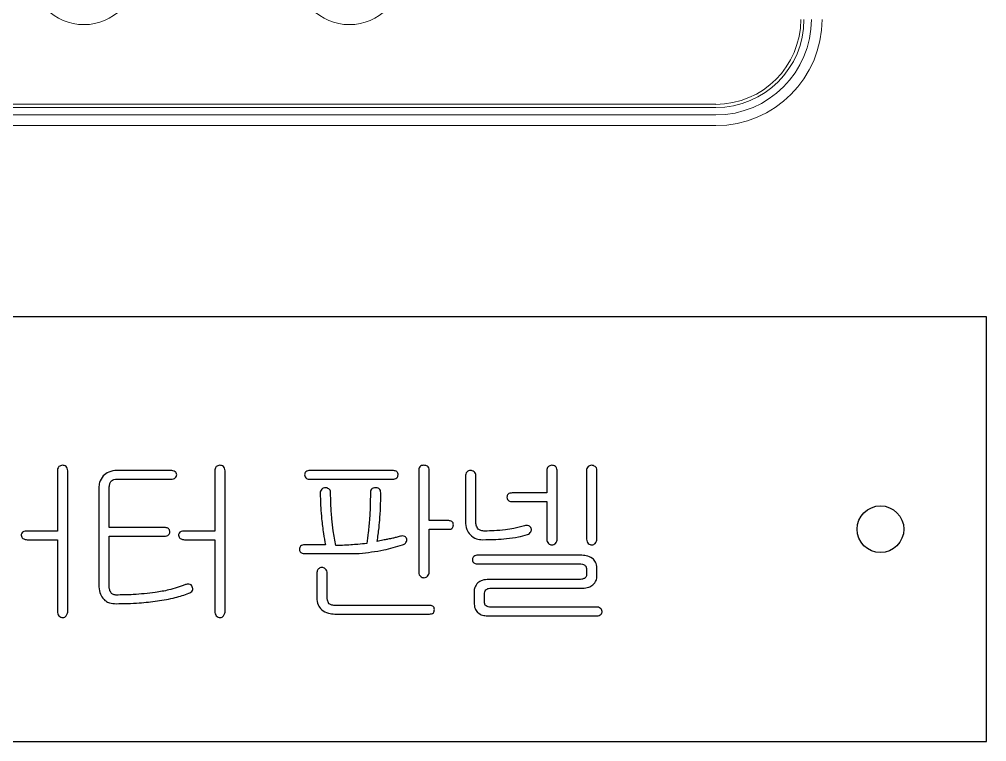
# Model space of a CAD drawing. Header units: millimetres. Extents: x 8533 to 164433, y 5768 to 115327.
# Drawn here: x 32978 to 33585, y 105592 to 106045 of the extents above; entities that cross this region are included whole.
import ezdxf

# ---------------------------------------------------------------- set-up
doc = ezdxf.new("R2010")
doc.units = ezdxf.units.MM
doc.header["$LTSCALE"] = 250

msp = doc.modelspace()

# ---------------------------------------------------------------- linework, layer by layer
at = {"color": 7, "linetype": 'Continuous', "lineweight": 20}
for p, q in [((33415.46, 105992.16, -0.34), (32422.04, 105992.16, -0.34)), ((33415.46, 105990.16, -0.34), (32422.04, 105990.16, -0.34)), ((32422.04, 105985.49, -0.34), (33415.46, 105985.49, -0.34)), ((32422.04, 105978.82, -0.34), (33415.46, 105978.82, -0.34))]:
    msp.add_line(p, q, dxfattribs=at)
at = {"color": 7, "linetype": 'Continuous', "lineweight": 25}
for p, q in [((33585.47, 105858.81, -0.34), (32252.03, 105858.81, -0.34)), ((33585.47, 105592.12, -0.34), (33585.47, 105858.81, -0.34)), ((33002.11, 105762.1, -0.34), (33002.11, 105724.31, -0.34)), ((33008.62, 105674.14, -0.34), (33008.62, 105762.14, -0.34)), ((33073.3, 105762.31, -0.34), (33039.66, 105762.31, -0.34)), ((33100.89, 105762.1, -0.34), (33100.89, 105724.31, -0.34)), ((33107.41, 105674.14, -0.34), (33107.41, 105762.14, -0.34)), ((33212.62, 105762.31, -0.34), (33160.56, 105762.31, -0.34)), ((33228.99, 105762.44, -0.34), (33228.99, 105698.46, -0.34)), ((33235.5, 105730.83, -0.34), (33235.5, 105762.46, -0.34)), ((33258.3, 105758.8, -0.34), (33258.3, 105730.3, -0.34)), ((33264.81, 105730.13, -0.34), (33264.81, 105758.88, -0.34)), ((33309.32, 105762.41, -0.34), (33309.32, 105748.2, -0.34)), ((33315.83, 105719.17, -0.34), (33315.83, 105762.48, -0.34)), ((33334.29, 105762.36, -0.34), (33334.29, 105719.17, -0.34)), ((33340.8, 105719.17, -0.34), (33340.8, 105762.48, -0.34)), ((33039.42, 105756.88, -0.34), (33073.4, 105756.88, -0.34)), ((33160.56, 105756.88, -0.34), (33212.62, 105756.88, -0.34)), ((33028.16, 105751.25, -0.34), (33028.16, 105690.59, -0.34)), ((33034.67, 105726.49, -0.34), (33034.67, 105751.45, -0.34)), ((33309.32, 105748.2, -0.34), (33287.58, 105748.2, -0.34)), ((33287.58, 105742.77, -0.34), (33309.32, 105742.77, -0.34)), ((33309.32, 105742.77, -0.34), (33309.32, 105719.29, -0.34)), ((33247.77, 105730.83, -0.34), (33235.5, 105730.83, -0.34)), ((33002.11, 105724.31, -0.34), (32982.52, 105724.31, -0.34)), ((33069.39, 105726.49, -0.34), (33034.67, 105726.49, -0.34)), ((33100.89, 105724.31, -0.34), (33081.3, 105724.31, -0.34)), ((33235.5, 105698.53, -0.34), (33235.5, 105725.4, -0.34)), ((33235.5, 105725.4, -0.34), (33247.77, 105725.4, -0.34)), ((32983.09, 105718.89, -0.34), (33002.11, 105718.89, -0.34)), ((33002.11, 105718.89, -0.34), (33002.11, 105674.14, -0.34)), ((33034.67, 105689.69, -0.34), (33034.67, 105721.06, -0.34)), ((33034.67, 105721.06, -0.34), (33069.39, 105721.06, -0.34)), ((33081.88, 105718.89, -0.34), (33100.89, 105718.89, -0.34)), ((33100.89, 105718.89, -0.34), (33100.89, 105674.14, -0.34)), ((33170.37, 105715.63, -0.34), (33157.27, 105715.63, -0.34)), ((33207.26, 105718.77, -0.34), (33202.94, 105717.85, -0.34)), ((33157.41, 105710.2, -0.34), (33191.64, 105710.2, -0.34)), ((33266.1, 105703.69, -0.34), (33329.66, 105703.69, -0.34)), ((33330.54, 105709.12, -0.34), (33266.22, 105709.12, -0.34)), ((33164.94, 105697.55, -0.34), (33164.94, 105682.54, -0.34)), ((33171.45, 105682.94, -0.34), (33171.45, 105697.48, -0.34)), ((33334.29, 105700.01, -0.34), (33334.29, 105696.9, -0.34)), ((33340.8, 105696.11, -0.34), (33340.8, 105701.06, -0.34)), ((33329.83, 105693.92, -0.34), (33272.89, 105693.92, -0.34)), ((33263.73, 105686.29, -0.34), (33263.73, 105679.45, -0.34)), ((33274.26, 105688.49, -0.34), (33331.85, 105688.49, -0.34)), ((33270.24, 105679.84, -0.34), (33270.24, 105684.47, -0.34)), ((33235.76, 105677.63, -0.34), (33176.98, 105677.63, -0.34)), ((33340.5, 105676.55, -0.34), (33274.14, 105676.55, -0.34)), ((33176.31, 105672.21, -0.34), (33235.77, 105672.21, -0.34)), ((33271.95, 105671.12, -0.34), (33340.8, 105671.12, -0.34)), ((32252.03, 105592.12, -0.34), (33585.47, 105592.12, -0.34))]:
    msp.add_line(p, q, dxfattribs=at)
at = {"color": 7, "linetype": 'Continuous', "lineweight": 20}
for centre in [(33018.76, 106075.5, -0.34), (33185.44, 106075.5, -0.34)]:
    msp.add_circle(centre, 33.34, dxfattribs=at)
at = {"color": 7, "linetype": 'Continuous', "lineweight": 25}
msp.add_circle((33518.8, 105725.47, -0.34), 14.67, dxfattribs=at)
at = {"color": 7, "linetype": 'Continuous', "lineweight": 20}
for radius in [66.67, 60, 53.34, 55.34]:
    msp.add_arc((33415.46, 106045.49, -0.34), radius, 270, 0, dxfattribs=at)
at = {"color": 7, "linetype": 'Continuous', "lineweight": 25}
for points, knots in [([(33003.09, 105764.75, -0.34), (33002.76, 105764.31, -0.34), (33002.17, 105763.52, -0.34), (33002.13, 105762.54, -0.34), (33002.11, 105762.1, -0.34)], [0, 0, 0, 0, 0.558054, 1, 1, 1, 1]), ([(33005.36, 105765.57, -0.34), (33004.89, 105765.53, -0.34), (33004.06, 105765.47, -0.34), (33003.39, 105764.97, -0.34), (33003.09, 105764.75, -0.34)], [0, 0, 0, 0, 0.5586087, 1, 1, 1, 1]), ([(33007.53, 105764.77, -0.34), (33007.17, 105765.03, -0.34), (33006.52, 105765.5, -0.34), (33005.72, 105765.54, -0.34), (33005.36, 105765.57, -0.34)], [0, 0, 0, 0, 0.557179, 1, 1, 1, 1]), ([(33008.62, 105762.14, -0.34), (33008.58, 105762.7, -0.34), (33008.51, 105763.71, -0.34), (33007.83, 105764.44, -0.34), (33007.53, 105764.77, -0.34)], [0, 0, 0, 0, 0.560101, 1, 1, 1, 1]), ([(33101.88, 105764.75, -0.34), (33101.55, 105764.31, -0.34), (33100.96, 105763.52, -0.34), (33100.91, 105762.54, -0.34), (33100.89, 105762.1, -0.34)], [0, 0, 0, 0, 0.558065, 1, 1, 1, 1]), ([(33104.15, 105765.57, -0.34), (33103.68, 105765.53, -0.34), (33102.84, 105765.47, -0.34), (33102.17, 105764.97, -0.34), (33101.88, 105764.75, -0.34)], [0, 0, 0, 0, 0.558679, 1, 1, 1, 1]), ([(33106.32, 105764.77, -0.34), (33105.96, 105765.03, -0.34), (33105.3, 105765.5, -0.34), (33104.5, 105765.54, -0.34), (33104.15, 105765.57, -0.34)], [0, 0, 0, 0, 0.5572718, 1, 1, 1, 1]), ([(33107.41, 105762.14, -0.34), (33107.36, 105762.7, -0.34), (33107.29, 105763.71, -0.34), (33106.62, 105764.44, -0.34), (33106.32, 105764.77, -0.34)], [0, 0, 0, 0, 0.560112, 1, 1, 1, 1]), ([(33232.19, 105765.57, -0.34), (33231.71, 105765.55, -0.34), (33230.75, 105765.51, -0.34), (33229.57, 105764.73, -0.34), (33229.04, 105763.57, -0.34), (33229.01, 105762.82, -0.34), (33228.99, 105762.44, -0.34)], [0, 0, 0, 0, 0.280718, 0.558875, 0.779065, 1, 1, 1, 1]), ([(33235.5, 105762.46, -0.34), (33235.48, 105762.95, -0.34), (33235.42, 105763.93, -0.34), (33234.52, 105765.06, -0.34), (33233.34, 105765.52, -0.34), (33232.58, 105765.55, -0.34), (33232.19, 105765.57, -0.34)], [0, 0, 0, 0, 0.280714, 0.558352, 0.778621, 1, 1, 1, 1]), ([(33310.32, 105764.77, -0.34), (33310, 105764.38, -0.34), (33309.41, 105763.7, -0.34), (33309.35, 105762.8, -0.34), (33309.32, 105762.41, -0.34)], [0, 0, 0, 0, 0.558647, 1, 1, 1, 1]), ([(33312.53, 105765.57, -0.34), (33312.07, 105765.53, -0.34), (33311.26, 105765.45, -0.34), (33310.61, 105764.98, -0.34), (33310.32, 105764.77, -0.34)], [0, 0, 0, 0, 0.558361, 1, 1, 1, 1]), ([(33314.73, 105764.77, -0.34), (33314.36, 105765.03, -0.34), (33313.69, 105765.5, -0.34), (33312.88, 105765.54, -0.34), (33312.53, 105765.57, -0.34)], [0, 0, 0, 0, 0.557375, 1, 1, 1, 1]), ([(33315.83, 105762.48, -0.34), (33315.78, 105762.99, -0.34), (33315.69, 105763.89, -0.34), (33315.02, 105764.5, -0.34), (33314.73, 105764.77, -0.34)], [0, 0, 0, 0, 0.559421, 1, 1, 1, 1]), ([(33335.31, 105764.77, -0.34), (33334.97, 105764.38, -0.34), (33334.37, 105763.68, -0.34), (33334.31, 105762.76, -0.34), (33334.29, 105762.36, -0.34)], [0, 0, 0, 0, 0.5584955, 1, 1, 1, 1]), ([(33337.54, 105765.57, -0.34), (33337.09, 105765.53, -0.34), (33336.27, 105765.46, -0.34), (33335.6, 105764.98, -0.34), (33335.31, 105764.77, -0.34)], [0, 0, 0, 0, 0.558449, 1, 1, 1, 1]), ([(33339.68, 105764.77, -0.34), (33339.32, 105765.02, -0.34), (33338.68, 105765.48, -0.34), (33337.89, 105765.54, -0.34), (33337.54, 105765.57, -0.34)], [0, 0, 0, 0, 0.557918, 1, 1, 1, 1]), ([(33340.8, 105762.48, -0.34), (33340.75, 105762.99, -0.34), (33340.66, 105763.9, -0.34), (33339.98, 105764.5, -0.34), (33339.68, 105764.77, -0.34)], [0, 0, 0, 0, 0.5596004, 1, 1, 1, 1]), ([(33030.87, 105758.88, -0.34), (33029.97, 105757.59, -0.34), (33028.36, 105755.28, -0.34), (33028.22, 105752.48, -0.34), (33028.16, 105751.25, -0.34)], [0, 0, 0, 0, 0.5587977, 1, 1, 1, 1]), ([(33039.66, 105762.31, -0.34), (33037.8, 105762.2, -0.34), (33034.47, 105761.99, -0.34), (33031.97, 105759.83, -0.34), (33030.87, 105758.88, -0.34)], [0, 0, 0, 0, 0.560287, 1, 1, 1, 1]), ([(33076.11, 105761.56, -0.34), (33075.62, 105761.81, -0.34), (33074.73, 105762.26, -0.34), (33073.73, 105762.29, -0.34), (33073.3, 105762.31, -0.34)], [0, 0, 0, 0, 0.5580942, 1, 1, 1, 1]), ([(33077.01, 105759.65, -0.34), (33076.95, 105760.06, -0.34), (33076.85, 105760.79, -0.34), (33076.34, 105761.33, -0.34), (33076.11, 105761.56, -0.34)], [0, 0, 0, 0, 0.556414, 1, 1, 1, 1]), ([(33076.11, 105757.73, -0.34), (33076.39, 105758.04, -0.34), (33076.9, 105758.58, -0.34), (33076.98, 105759.32, -0.34), (33077.01, 105759.65, -0.34)], [0, 0, 0, 0, 0.558185, 1, 1, 1, 1]), ([(33160.56, 105762.31, -0.34), (33160.12, 105762.29, -0.34), (33159.23, 105762.25, -0.34), (33158.05, 105761.71, -0.34), (33157.41, 105760.7, -0.34), (33157.36, 105760, -0.34), (33157.34, 105759.65, -0.34)], [0, 0, 0, 0, 0.280814, 0.559856, 0.779353, 1, 1, 1, 1]), ([(33157.34, 105759.65, -0.34), (33157.38, 105759.19, -0.34), (33157.45, 105758.27, -0.34), (33158.64, 105756.99, -0.34), (33159.83, 105756.92, -0.34), (33160.56, 105756.88, -0.34)], [0, 0, 0, 0, 0.2810251, 0.5601138, 1, 1, 1, 1]), ([(33215.96, 105759.65, -0.34), (33215.95, 105759.95, -0.34), (33215.92, 105760.56, -0.34), (33215.48, 105761.39, -0.34), (33214.4, 105762.21, -0.34), (33213.35, 105762.27, -0.34), (33212.62, 105762.31, -0.34)], [0, 0, 0, 0, 0.187554, 0.374377, 0.560953, 1, 1, 1, 1]), ([(33212.62, 105756.88, -0.34), (33213.08, 105756.9, -0.34), (33214.01, 105756.94, -0.34), (33215.23, 105757.5, -0.34), (33215.9, 105758.55, -0.34), (33215.94, 105759.28, -0.34), (33215.96, 105759.65, -0.34)], [0, 0, 0, 0, 0.281036, 0.55983, 0.77951, 1, 1, 1, 1]), ([(33259.3, 105761.51, -0.34), (33258.97, 105761.06, -0.34), (33258.38, 105760.24, -0.34), (33258.32, 105759.24, -0.34), (33258.3, 105758.8, -0.34)], [0, 0, 0, 0, 0.55828, 1, 1, 1, 1]), ([(33261.51, 105762.31, -0.34), (33261.05, 105762.27, -0.34), (33260.24, 105762.2, -0.34), (33259.59, 105761.72, -0.34), (33259.3, 105761.51, -0.34)], [0, 0, 0, 0, 0.558433, 1, 1, 1, 1]), ([(33263.71, 105761.51, -0.34), (33263.34, 105761.77, -0.34), (33262.67, 105762.24, -0.34), (33261.86, 105762.29, -0.34), (33261.51, 105762.31, -0.34)], [0, 0, 0, 0, 0.557311, 1, 1, 1, 1]), ([(33264.81, 105758.88, -0.34), (33264.77, 105759.45, -0.34), (33264.7, 105760.46, -0.34), (33264.01, 105761.19, -0.34), (33263.71, 105761.51, -0.34)], [0, 0, 0, 0, 0.559661, 1, 1, 1, 1]), ([(33034.67, 105751.45, -0.34), (33034.7, 105752.25, -0.34), (33034.73, 105753.67, -0.34), (33035.4, 105754.92, -0.34), (33035.69, 105755.47, -0.34)], [0, 0, 0, 0, 0.560472, 1, 1, 1, 1]), ([(33035.69, 105755.47, -0.34), (33036.31, 105755.95, -0.34), (33037.42, 105756.8, -0.34), (33038.81, 105756.86, -0.34), (33039.42, 105756.88, -0.34)], [0, 0, 0, 0, 0.558006, 1, 1, 1, 1]), ([(33073.4, 105756.88, -0.34), (33073.95, 105756.91, -0.34), (33074.93, 105756.97, -0.34), (33075.75, 105757.5, -0.34), (33076.11, 105757.73, -0.34)], [0, 0, 0, 0, 0.5605208, 1, 1, 1, 1]), ([(33168.13, 105750.66, -0.34), (33167.8, 105750.26, -0.34), (33167.2, 105749.55, -0.34), (33167.14, 105748.63, -0.34), (33167.11, 105748.23, -0.34)], [0, 0, 0, 0, 0.558784, 1, 1, 1, 1]), ([(33167.11, 105748.23, -0.34), (33167.17, 105745.18, -0.34), (33167.27, 105739.74, -0.34), (33167.78, 105734.32, -0.34), (33168.01, 105731.93, -0.34)], [0, 0, 0, 0, 0.559973, 1, 1, 1, 1]), ([(33170.37, 105751.45, -0.34), (33169.91, 105751.41, -0.34), (33169.09, 105751.34, -0.34), (33168.42, 105750.87, -0.34), (33168.13, 105750.66, -0.34)], [0, 0, 0, 0, 0.558497, 1, 1, 1, 1]), ([(33172.54, 105750.76, -0.34), (33172.17, 105750.99, -0.34), (33171.5, 105751.41, -0.34), (33170.72, 105751.44, -0.34), (33170.37, 105751.45, -0.34)], [0, 0, 0, 0, 0.557442, 1, 1, 1, 1]), ([(33173.63, 105748.52, -0.34), (33173.57, 105749.01, -0.34), (33173.47, 105749.9, -0.34), (33172.83, 105750.49, -0.34), (33172.54, 105750.76, -0.34)], [0, 0, 0, 0, 0.558879, 1, 1, 1, 1]), ([(33174.41, 105731.9, -0.34), (33174.16, 105734.99, -0.34), (33173.73, 105740.53, -0.34), (33173.66, 105746.08, -0.34), (33173.63, 105748.52, -0.34)], [0, 0, 0, 0, 0.559965, 1, 1, 1, 1]), ([(33198.59, 105748.43, -0.34), (33198.57, 105745.4, -0.34), (33198.54, 105739.99, -0.34), (33198.21, 105734.58, -0.34), (33198.07, 105732.2, -0.34)], [0, 0, 0, 0, 0.560006, 1, 1, 1, 1]), ([(33201.8, 105751.45, -0.34), (33201.33, 105751.43, -0.34), (33200.38, 105751.39, -0.34), (33199.19, 105750.67, -0.34), (33198.65, 105749.55, -0.34), (33198.61, 105748.8, -0.34), (33198.59, 105748.43, -0.34)], [0, 0, 0, 0, 0.280783, 0.558716, 0.779117, 1, 1, 1, 1]), ([(33205.11, 105748.38, -0.34), (33205.08, 105748.87, -0.34), (33205.02, 105749.84, -0.34), (33204.13, 105750.98, -0.34), (33202.94, 105751.4, -0.34), (33202.18, 105751.44, -0.34), (33201.8, 105751.45, -0.34)], [0, 0, 0, 0, 0.280507, 0.558581, 0.778862, 1, 1, 1, 1]), ([(33204.63, 105732.9, -0.34), (33204.79, 105735.79, -0.34), (33205.07, 105740.94, -0.34), (33205.1, 105746.11, -0.34), (33205.11, 105748.38, -0.34)], [0, 0, 0, 0, 0.559986, 1, 1, 1, 1]), ([(33287.58, 105748.2, -0.34), (33287.13, 105748.18, -0.34), (33286.23, 105748.14, -0.34), (33285.05, 105747.57, -0.34), (33284.42, 105746.55, -0.34), (33284.37, 105745.84, -0.34), (33284.35, 105745.48, -0.34)], [0, 0, 0, 0, 0.280911, 0.559837, 0.779325, 1, 1, 1, 1]), ([(33284.35, 105745.48, -0.34), (33284.39, 105745.03, -0.34), (33284.46, 105744.12, -0.34), (33285.67, 105742.88, -0.34), (33286.85, 105742.81, -0.34), (33287.58, 105742.77, -0.34)], [0, 0, 0, 0, 0.280958, 0.559794, 1, 1, 1, 1]), ([(33168.01, 105731.93, -0.34), (33168.35, 105728.87, -0.34), (33168.97, 105723.41, -0.34), (33169.94, 105718.01, -0.34), (33170.37, 105715.63, -0.34)], [0, 0, 0, 0, 0.559982, 1, 1, 1, 1]), ([(33176.88, 105715.17, -0.34), (33176.3, 105718.28, -0.34), (33175.26, 105723.82, -0.34), (33174.67, 105729.43, -0.34), (33174.41, 105731.9, -0.34)], [0, 0, 0, 0, 0.559945, 1, 1, 1, 1]), ([(33198.07, 105732.2, -0.34), (33197.84, 105729.25, -0.34), (33197.42, 105723.99, -0.34), (33196.73, 105718.75, -0.34), (33196.42, 105716.44, -0.34)], [0, 0, 0, 0, 0.559972, 1, 1, 1, 1]), ([(33202.94, 105717.85, -0.34), (33203.32, 105720.65, -0.34), (33204.01, 105725.65, -0.34), (33204.44, 105730.68, -0.34), (33204.63, 105732.9, -0.34)], [0, 0, 0, 0, 0.559995, 1, 1, 1, 1]), ([(33250.7, 105728.16, -0.34), (33250.67, 105728.59, -0.34), (33250.62, 105729.44, -0.34), (33249.58, 105730.71, -0.34), (33248.45, 105730.78, -0.34), (33247.77, 105730.83, -0.34)], [0, 0, 0, 0, 0.281216, 0.56062, 1, 1, 1, 1]), ([(33247.77, 105725.4, -0.34), (33248.2, 105725.42, -0.34), (33249.06, 105725.46, -0.34), (33250.15, 105726.11, -0.34), (33250.64, 105727.15, -0.34), (33250.68, 105727.83, -0.34), (33250.7, 105728.16, -0.34)], [0, 0, 0, 0, 0.2803631, 0.5592082, 0.7791624, 1, 1, 1, 1]), ([(33258.3, 105730.3, -0.34), (33258.41, 105728.6, -0.34), (33258.59, 105725.55, -0.34), (33260.42, 105723.12, -0.34), (33261.22, 105722.06, -0.34)], [0, 0, 0, 0, 0.560156, 1, 1, 1, 1]), ([(33266.27, 105725.57, -0.34), (33265.77, 105726.35, -0.34), (33264.87, 105727.75, -0.34), (33264.83, 105729.4, -0.34), (33264.81, 105730.13, -0.34)], [0, 0, 0, 0, 0.5578978, 1, 1, 1, 1]), ([(33298.09, 105727.57, -0.34), (33297.58, 105727.75, -0.34), (33296.68, 105728.07, -0.34), (33295.79, 105727.72, -0.34), (33295.39, 105727.57, -0.34)], [0, 0, 0, 0, 0.558118, 1, 1, 1, 1]), ([(32980.11, 105723.57, -0.34), (32979.86, 105723.25, -0.34), (32979.41, 105722.68, -0.34), (32979.34, 105721.97, -0.34), (32979.31, 105721.65, -0.34)], [0, 0, 0, 0, 0.558172, 1, 1, 1, 1]), ([(32982.52, 105724.31, -0.34), (32982.03, 105724.3, -0.34), (32981.15, 105724.26, -0.34), (32980.43, 105723.78, -0.34), (32980.11, 105723.57, -0.34)], [0, 0, 0, 0, 0.560698, 1, 1, 1, 1]), ([(33072.67, 105723.82, -0.34), (33072.65, 105724.12, -0.34), (33072.62, 105724.72, -0.34), (33072.21, 105725.56, -0.34), (33071.15, 105726.39, -0.34), (33070.12, 105726.44, -0.34), (33069.39, 105726.49, -0.34)], [0, 0, 0, 0, 0.1873799, 0.3742991, 0.5611752, 1, 1, 1, 1]), ([(33069.39, 105721.06, -0.34), (33069.85, 105721.08, -0.34), (33070.76, 105721.12, -0.34), (33071.97, 105721.69, -0.34), (33072.6, 105722.74, -0.34), (33072.65, 105723.46, -0.34), (33072.67, 105723.82, -0.34)], [0, 0, 0, 0, 0.281148, 0.559928, 0.779457, 1, 1, 1, 1]), ([(33078.89, 105723.57, -0.34), (33078.64, 105723.25, -0.34), (33078.2, 105722.68, -0.34), (33078.13, 105721.97, -0.34), (33078.1, 105721.65, -0.34)], [0, 0, 0, 0, 0.558172, 1, 1, 1, 1]), ([(33081.3, 105724.31, -0.34), (33080.81, 105724.3, -0.34), (33079.94, 105724.26, -0.34), (33079.21, 105723.78, -0.34), (33078.89, 105723.57, -0.34)], [0, 0, 0, 0, 0.560698, 1, 1, 1, 1]), ([(33261.22, 105722.06, -0.34), (33262.48, 105721.02, -0.34), (33264.75, 105719.15, -0.34), (33267.67, 105718.97, -0.34), (33268.95, 105718.89, -0.34)], [0, 0, 0, 0, 0.5586215, 1, 1, 1, 1]), ([(33270.55, 105724.31, -0.34), (33269.68, 105724.34, -0.34), (33268.14, 105724.38, -0.34), (33266.84, 105725.21, -0.34), (33266.27, 105725.57, -0.34)], [0, 0, 0, 0, 0.560977, 1, 1, 1, 1]), ([(33283.37, 105725.09, -0.34), (33280.98, 105724.85, -0.34), (33276.72, 105724.42, -0.34), (33272.43, 105724.35, -0.34), (33270.55, 105724.31, -0.34)], [0, 0, 0, 0, 0.559975, 1, 1, 1, 1]), ([(33295.39, 105727.57, -0.34), (33293.18, 105726.97, -0.34), (33289.22, 105725.9, -0.34), (33285.16, 105725.34, -0.34), (33283.37, 105725.09, -0.34)], [0, 0, 0, 0, 0.559856, 1, 1, 1, 1]), ([(33284.08, 105719.56, -0.34), (33286.57, 105719.84, -0.34), (33291.02, 105720.33, -0.34), (33295.31, 105721.59, -0.34), (33297.19, 105722.14, -0.34)], [0, 0, 0, 0, 0.560105, 1, 1, 1, 1]), ([(33297.19, 105722.14, -0.34), (33297.68, 105722.34, -0.34), (33298.54, 105722.7, -0.34), (33299.09, 105723.46, -0.34), (33299.33, 105723.79, -0.34)], [0, 0, 0, 0, 0.560108, 1, 1, 1, 1]), ([(33299.55, 105725.93, -0.34), (33299.36, 105726.31, -0.34), (33299.02, 105726.99, -0.34), (33298.38, 105727.39, -0.34), (33298.09, 105727.57, -0.34)], [0, 0, 0, 0, 0.558475, 1, 1, 1, 1]), ([(33299.33, 105723.79, -0.34), (33299.49, 105724.18, -0.34), (33299.78, 105724.87, -0.34), (33299.62, 105725.6, -0.34), (33299.55, 105725.93, -0.34)], [0, 0, 0, 0, 0.557848, 1, 1, 1, 1]), ([(32979.31, 105721.65, -0.34), (32979.41, 105721.24, -0.34), (32979.59, 105720.51, -0.34), (32980.11, 105719.97, -0.34), (32980.34, 105719.73, -0.34)], [0, 0, 0, 0, 0.557584, 1, 1, 1, 1]), ([(32980.34, 105719.73, -0.34), (32980.82, 105719.45, -0.34), (32981.67, 105718.95, -0.34), (32982.66, 105718.9, -0.34), (32983.09, 105718.89, -0.34)], [0, 0, 0, 0, 0.558929, 1, 1, 1, 1]), ([(33078.1, 105721.65, -0.34), (33078.2, 105721.24, -0.34), (33078.38, 105720.51, -0.34), (33078.9, 105719.97, -0.34), (33079.13, 105719.73, -0.34)], [0, 0, 0, 0, 0.557648, 1, 1, 1, 1]), ([(33079.13, 105719.73, -0.34), (33079.61, 105719.45, -0.34), (33080.46, 105718.95, -0.34), (33081.44, 105718.9, -0.34), (33081.88, 105718.89, -0.34)], [0, 0, 0, 0, 0.558983, 1, 1, 1, 1]), ([(33157.27, 105715.63, -0.34), (33156.83, 105715.61, -0.34), (33155.94, 105715.57, -0.34), (33154.75, 105715.01, -0.34), (33154.16, 105713.97, -0.34), (33154.11, 105713.27, -0.34), (33154.09, 105712.92, -0.34)], [0, 0, 0, 0, 0.281065, 0.560072, 0.779318, 1, 1, 1, 1]), ([(33186.3, 105715.63, -0.34), (33184.54, 105715.52, -0.34), (33181.4, 105715.32, -0.34), (33178.26, 105715.22, -0.34), (33176.88, 105715.17, -0.34)], [0, 0, 0, 0, 0.559989, 1, 1, 1, 1]), ([(33196.42, 105716.44, -0.34), (33194.53, 105716.28, -0.34), (33191.16, 105715.97, -0.34), (33187.78, 105715.74, -0.34), (33186.3, 105715.63, -0.34)], [0, 0, 0, 0, 0.559988, 1, 1, 1, 1]), ([(33191.64, 105710.2, -0.34), (33196.79, 105710.8, -0.34), (33205.97, 105711.88, -0.34), (33214.84, 105714.48, -0.34), (33218.74, 105715.63, -0.34)], [0, 0, 0, 0, 0.560133, 1, 1, 1, 1]), ([(33212.62, 105719.8, -0.34), (33211.62, 105719.6, -0.34), (33209.84, 105719.25, -0.34), (33208.05, 105718.91, -0.34), (33207.26, 105718.77, -0.34)], [0, 0, 0, 0, 0.560026, 1, 1, 1, 1]), ([(33217.4, 105721.06, -0.34), (33216.51, 105720.82, -0.34), (33214.92, 105720.39, -0.34), (33213.32, 105719.98, -0.34), (33212.62, 105719.8, -0.34)], [0, 0, 0, 0, 0.560009, 1, 1, 1, 1]), ([(33220.13, 105720.94, -0.34), (33219.63, 105721.1, -0.34), (33218.72, 105721.39, -0.34), (33217.81, 105721.16, -0.34), (33217.4, 105721.06, -0.34)], [0, 0, 0, 0, 0.558594, 1, 1, 1, 1]), ([(33218.74, 105715.63, -0.34), (33219.24, 105715.78, -0.34), (33220.12, 105716.06, -0.34), (33220.68, 105716.79, -0.34), (33220.93, 105717.11, -0.34)], [0, 0, 0, 0, 0.5606235, 1, 1, 1, 1]), ([(33221.39, 105719.24, -0.34), (33221.26, 105719.64, -0.34), (33221.04, 105720.36, -0.34), (33220.41, 105720.76, -0.34), (33220.13, 105720.94, -0.34)], [0, 0, 0, 0, 0.558685, 1, 1, 1, 1]), ([(33220.93, 105717.11, -0.34), (33221.14, 105717.48, -0.34), (33221.5, 105718.15, -0.34), (33221.42, 105718.91, -0.34), (33221.39, 105719.24, -0.34)], [0, 0, 0, 0, 0.5581242, 1, 1, 1, 1]), ([(33268.95, 105718.89, -0.34), (33271.78, 105718.91, -0.34), (33276.83, 105718.94, -0.34), (33281.87, 105719.37, -0.34), (33284.08, 105719.56, -0.34)], [0, 0, 0, 0, 0.560013, 1, 1, 1, 1]), ([(33309.32, 105719.29, -0.34), (33309.36, 105718.73, -0.34), (33309.44, 105717.72, -0.34), (33310.05, 105716.93, -0.34), (33310.32, 105716.58, -0.34)], [0, 0, 0, 0, 0.560322, 1, 1, 1, 1]), ([(33310.32, 105716.58, -0.34), (33310.68, 105716.27, -0.34), (33311.32, 105715.73, -0.34), (33312.16, 105715.66, -0.34), (33312.53, 105715.63, -0.34)], [0, 0, 0, 0, 0.559076, 1, 1, 1, 1]), ([(33312.53, 105715.63, -0.34), (33312.99, 105715.68, -0.34), (33313.82, 105715.76, -0.34), (33314.45, 105716.31, -0.34), (33314.73, 105716.55, -0.34)], [0, 0, 0, 0, 0.559517, 1, 1, 1, 1]), ([(33314.73, 105716.55, -0.34), (33315.09, 105716.97, -0.34), (33315.74, 105717.74, -0.34), (33315.81, 105718.74, -0.34), (33315.83, 105719.17, -0.34)], [0, 0, 0, 0, 0.559108, 1, 1, 1, 1]), ([(33334.29, 105719.17, -0.34), (33334.33, 105718.62, -0.34), (33334.42, 105717.64, -0.34), (33335.03, 105716.88, -0.34), (33335.31, 105716.55, -0.34)], [0, 0, 0, 0, 0.559384, 1, 1, 1, 1]), ([(33335.31, 105716.55, -0.34), (33335.68, 105716.25, -0.34), (33336.34, 105715.73, -0.34), (33337.18, 105715.66, -0.34), (33337.54, 105715.63, -0.34)], [0, 0, 0, 0, 0.559424, 1, 1, 1, 1]), ([(33337.54, 105715.63, -0.34), (33337.99, 105715.69, -0.34), (33338.8, 105715.79, -0.34), (33339.41, 105716.31, -0.34), (33339.68, 105716.55, -0.34)], [0, 0, 0, 0, 0.557609, 1, 1, 1, 1]), ([(33339.68, 105716.55, -0.34), (33340.05, 105716.97, -0.34), (33340.71, 105717.74, -0.34), (33340.77, 105718.73, -0.34), (33340.8, 105719.17, -0.34)], [0, 0, 0, 0, 0.558948, 1, 1, 1, 1]), ([(33154.09, 105712.92, -0.34), (33154.1, 105712.61, -0.34), (33154.13, 105712, -0.34), (33154.56, 105711.16, -0.34), (33155.63, 105710.31, -0.34), (33156.68, 105710.25, -0.34), (33157.41, 105710.2, -0.34)], [0, 0, 0, 0, 0.187793, 0.374697, 0.561012, 1, 1, 1, 1]), ([(33266.22, 105709.12, -0.34), (33265.75, 105709.1, -0.34), (33264.81, 105709.06, -0.34), (33263.55, 105708.57, -0.34), (33262.78, 105707.56, -0.34), (33262.69, 105706.82, -0.34), (33262.64, 105706.45, -0.34)], [0, 0, 0, 0, 0.280735, 0.560355, 0.779673, 1, 1, 1, 1]), ([(33262.64, 105706.45, -0.34), (33262.66, 105706.14, -0.34), (33262.7, 105705.51, -0.34), (33263.15, 105704.64, -0.34), (33264.27, 105703.79, -0.34), (33265.34, 105703.73, -0.34), (33266.1, 105703.69, -0.34)], [0, 0, 0, 0, 0.18721, 0.374263, 0.561025, 1, 1, 1, 1]), ([(33329.66, 105703.69, -0.34), (33330.34, 105703.68, -0.34), (33331.57, 105703.67, -0.34), (33332.66, 105703.13, -0.34), (33333.13, 105702.89, -0.34)], [0, 0, 0, 0, 0.561313, 1, 1, 1, 1]), ([(33338.04, 105707.13, -0.34), (33336.72, 105707.82, -0.34), (33334.36, 105709.05, -0.34), (33331.71, 105709.09, -0.34), (33330.54, 105709.12, -0.34)], [0, 0, 0, 0, 0.558651, 1, 1, 1, 1]), ([(33340.8, 105701.06, -0.34), (33340.69, 105702.39, -0.34), (33340.48, 105704.76, -0.34), (33338.78, 105706.41, -0.34), (33338.04, 105707.13, -0.34)], [0, 0, 0, 0, 0.55967, 1, 1, 1, 1]), ([(33165.94, 105700.5, -0.34), (33165.61, 105700, -0.34), (33165, 105699.1, -0.34), (33164.96, 105698.02, -0.34), (33164.94, 105697.55, -0.34)], [0, 0, 0, 0, 0.5581326, 1, 1, 1, 1]), ([(33168.15, 105701.52, -0.34), (33167.67, 105701.46, -0.34), (33166.82, 105701.35, -0.34), (33166.21, 105700.76, -0.34), (33165.94, 105700.5, -0.34)], [0, 0, 0, 0, 0.558918, 1, 1, 1, 1]), ([(33170.35, 105700.48, -0.34), (33170, 105700.82, -0.34), (33169.38, 105701.41, -0.34), (33168.52, 105701.49, -0.34), (33168.15, 105701.52, -0.34)], [0, 0, 0, 0, 0.558916, 1, 1, 1, 1]), ([(33171.45, 105697.48, -0.34), (33171.42, 105698.11, -0.34), (33171.36, 105699.23, -0.34), (33170.66, 105700.1, -0.34), (33170.35, 105700.48, -0.34)], [0, 0, 0, 0, 0.560129, 1, 1, 1, 1]), ([(33228.99, 105698.46, -0.34), (33229.03, 105697.93, -0.34), (33229.1, 105696.97, -0.34), (33229.72, 105696.24, -0.34), (33229.99, 105695.92, -0.34)], [0, 0, 0, 0, 0.560369, 1, 1, 1, 1]), ([(33234.4, 105695.95, -0.34), (33234.77, 105696.37, -0.34), (33235.42, 105697.12, -0.34), (33235.48, 105698.1, -0.34), (33235.5, 105698.53, -0.34)], [0, 0, 0, 0, 0.558539, 1, 1, 1, 1]), ([(33333.13, 105702.89, -0.34), (33333.36, 105702.69, -0.34), (33333.81, 105702.28, -0.34), (33334.23, 105701.26, -0.34), (33334.26, 105700.48, -0.34), (33334.29, 105700.01, -0.34)], [0, 0, 0, 0, 0.27953, 0.560379, 1, 1, 1, 1]), ([(33229.99, 105695.92, -0.34), (33230.35, 105695.63, -0.34), (33231, 105695.1, -0.34), (33231.83, 105695.03, -0.34), (33232.19, 105695, -0.34)], [0, 0, 0, 0, 0.559618, 1, 1, 1, 1]), ([(33232.19, 105695, -0.34), (33232.66, 105695.05, -0.34), (33233.51, 105695.14, -0.34), (33234.13, 105695.7, -0.34), (33234.4, 105695.95, -0.34)], [0, 0, 0, 0, 0.558902, 1, 1, 1, 1]), ([(33266.02, 105691.75, -0.34), (33265.26, 105690.86, -0.34), (33263.92, 105689.26, -0.34), (33263.78, 105687.2, -0.34), (33263.73, 105686.29, -0.34)], [0, 0, 0, 0, 0.558864, 1, 1, 1, 1]), ([(33272.89, 105693.92, -0.34), (33271.48, 105693.86, -0.34), (33268.98, 105693.76, -0.34), (33266.92, 105692.36, -0.34), (33266.02, 105691.75, -0.34)], [0, 0, 0, 0, 0.560509, 1, 1, 1, 1]), ([(33333.03, 105694.61, -0.34), (33332.46, 105694.37, -0.34), (33331.43, 105693.95, -0.34), (33330.32, 105693.93, -0.34), (33329.83, 105693.92, -0.34)], [0, 0, 0, 0, 0.558617, 1, 1, 1, 1]), ([(33334.29, 105696.9, -0.34), (33334.24, 105696.37, -0.34), (33334.15, 105695.41, -0.34), (33333.37, 105694.86, -0.34), (33333.03, 105694.61, -0.34)], [0, 0, 0, 0, 0.5596565, 1, 1, 1, 1]), ([(33338.27, 105690.47, -0.34), (33339.1, 105691.37, -0.34), (33340.59, 105692.98, -0.34), (33340.74, 105695.15, -0.34), (33340.8, 105696.11, -0.34)], [0, 0, 0, 0, 0.558784, 1, 1, 1, 1]), ([(33028.16, 105690.59, -0.34), (33028.22, 105688.91, -0.34), (33028.34, 105685.91, -0.34), (33029.86, 105683.34, -0.34), (33030.54, 105682.21, -0.34)], [0, 0, 0, 0, 0.560456, 1, 1, 1, 1]), ([(33035.59, 105685.76, -0.34), (33035.27, 105686.46, -0.34), (33034.7, 105687.72, -0.34), (33034.68, 105689.09, -0.34), (33034.67, 105689.69, -0.34)], [0, 0, 0, 0, 0.558613, 1, 1, 1, 1]), ([(33038.88, 105684.15, -0.34), (33038.14, 105684.21, -0.34), (33036.82, 105684.33, -0.34), (33035.96, 105685.32, -0.34), (33035.59, 105685.76, -0.34)], [0, 0, 0, 0, 0.560371, 1, 1, 1, 1]), ([(33063.58, 105685.74, -0.34), (33058.98, 105685.21, -0.34), (33050.77, 105684.26, -0.34), (33042.52, 105684.18, -0.34), (33038.88, 105684.15, -0.34)], [0, 0, 0, 0, 0.559939, 1, 1, 1, 1]), ([(33082.46, 105690.66, -0.34), (33079.01, 105689.45, -0.34), (33072.85, 105687.29, -0.34), (33066.41, 105686.21, -0.34), (33063.58, 105685.74, -0.34)], [0, 0, 0, 0, 0.559892, 1, 1, 1, 1]), ([(33086.78, 105689.25, -0.34), (33086.57, 105689.7, -0.34), (33086.14, 105690.59, -0.34), (33084.4, 105691.29, -0.34), (33083.19, 105690.9, -0.34), (33082.46, 105690.66, -0.34)], [0, 0, 0, 0, 0.280434, 0.559564, 1, 1, 1, 1]), ([(33084.63, 105685.23, -0.34), (33085.07, 105685.44, -0.34), (33085.95, 105685.86, -0.34), (33086.92, 105686.88, -0.34), (33087.19, 105688.17, -0.34), (33086.92, 105688.89, -0.34), (33086.78, 105689.25, -0.34)], [0, 0, 0, 0, 0.281059, 0.560336, 0.779495, 1, 1, 1, 1]), ([(33270.24, 105684.47, -0.34), (33270.26, 105685.06, -0.34), (33270.28, 105686.1, -0.34), (33270.81, 105686.99, -0.34), (33271.04, 105687.39, -0.34)], [0, 0, 0, 0, 0.5612007, 1, 1, 1, 1]), ([(33271.04, 105687.39, -0.34), (33271.58, 105687.77, -0.34), (33272.55, 105688.45, -0.34), (33273.74, 105688.48, -0.34), (33274.26, 105688.49, -0.34)], [0, 0, 0, 0, 0.557713, 1, 1, 1, 1]), ([(33331.85, 105688.49, -0.34), (33333.15, 105688.55, -0.34), (33335.47, 105688.67, -0.34), (33337.42, 105689.92, -0.34), (33338.27, 105690.47, -0.34)], [0, 0, 0, 0, 0.560187, 1, 1, 1, 1]), ([(33030.54, 105682.21, -0.34), (33031.14, 105681.57, -0.34), (33032.35, 105680.27, -0.34), (33035.28, 105678.96, -0.34), (33037.55, 105678.81, -0.34), (33038.93, 105678.72, -0.34)], [0, 0, 0, 0, 0.28007, 0.560201, 1, 1, 1, 1]), ([(33038.93, 105678.72, -0.34), (33043.8, 105678.78, -0.34), (33052.48, 105678.9, -0.34), (33061.11, 105679.95, -0.34), (33064.9, 105680.42, -0.34)], [0, 0, 0, 0, 0.560008, 1, 1, 1, 1]), ([(33064.9, 105680.42, -0.34), (33068.66, 105681, -0.34), (33075.38, 105682.04, -0.34), (33081.8, 105684.26, -0.34), (33084.63, 105685.23, -0.34)], [0, 0, 0, 0, 0.560106, 1, 1, 1, 1]), ([(33164.94, 105682.54, -0.34), (33165.05, 105680.96, -0.34), (33165.23, 105678.14, -0.34), (33167.02, 105675.99, -0.34), (33167.81, 105675.04, -0.34)], [0, 0, 0, 0, 0.560141, 1, 1, 1, 1]), ([(33172.61, 105678.67, -0.34), (33172.2, 105679.41, -0.34), (33171.46, 105680.75, -0.34), (33171.45, 105682.27, -0.34), (33171.45, 105682.94, -0.34)], [0, 0, 0, 0, 0.557157, 1, 1, 1, 1]), ([(33263.73, 105679.45, -0.34), (33263.79, 105678.17, -0.34), (33263.91, 105675.89, -0.34), (33265.29, 105674.08, -0.34), (33265.9, 105673.29, -0.34)], [0, 0, 0, 0, 0.560529, 1, 1, 1, 1]), ([(33271.28, 105677.28, -0.34), (33271.08, 105677.46, -0.34), (33270.69, 105677.83, -0.34), (33270.32, 105678.74, -0.34), (33270.27, 105679.42, -0.34), (33270.24, 105679.84, -0.34)], [0, 0, 0, 0, 0.2797152, 0.5603949, 1, 1, 1, 1]), ([(33002.11, 105674.14, -0.34), (33002.14, 105673.51, -0.34), (33002.21, 105672.4, -0.34), (33002.82, 105671.46, -0.34), (33003.09, 105671.05, -0.34)], [0, 0, 0, 0, 0.560231, 1, 1, 1, 1]), ([(33007.53, 105671.07, -0.34), (33007.89, 105671.59, -0.34), (33008.53, 105672.52, -0.34), (33008.59, 105673.65, -0.34), (33008.62, 105674.14, -0.34)], [0, 0, 0, 0, 0.55906, 1, 1, 1, 1]), ([(33100.89, 105674.14, -0.34), (33100.93, 105673.51, -0.34), (33101, 105672.4, -0.34), (33101.61, 105671.46, -0.34), (33101.88, 105671.05, -0.34)], [0, 0, 0, 0, 0.560223, 1, 1, 1, 1]), ([(33106.32, 105671.07, -0.34), (33106.68, 105671.59, -0.34), (33107.31, 105672.52, -0.34), (33107.38, 105673.65, -0.34), (33107.41, 105674.14, -0.34)], [0, 0, 0, 0, 0.559086, 1, 1, 1, 1]), ([(33167.81, 105675.04, -0.34), (33169.26, 105674.08, -0.34), (33171.85, 105672.38, -0.34), (33174.94, 105672.26, -0.34), (33176.31, 105672.21, -0.34)], [0, 0, 0, 0, 0.558648, 1, 1, 1, 1]), ([(33176.98, 105677.63, -0.34), (33176.11, 105677.63, -0.34), (33174.56, 105677.63, -0.34), (33173.2, 105678.35, -0.34), (33172.61, 105678.67, -0.34)], [0, 0, 0, 0, 0.56175, 1, 1, 1, 1]), ([(33238.76, 105674.97, -0.34), (33238.73, 105675.41, -0.34), (33238.68, 105676.27, -0.34), (33237.59, 105677.52, -0.34), (33236.45, 105677.59, -0.34), (33235.76, 105677.63, -0.34)], [0, 0, 0, 0, 0.281011, 0.560311, 1, 1, 1, 1]), ([(33235.77, 105672.21, -0.34), (33236.21, 105672.23, -0.34), (33237.08, 105672.26, -0.34), (33238.18, 105672.91, -0.34), (33238.7, 105673.95, -0.34), (33238.74, 105674.63, -0.34), (33238.76, 105674.97, -0.34)], [0, 0, 0, 0, 0.280379, 0.55933, 0.779051, 1, 1, 1, 1]), ([(33265.9, 105673.29, -0.34), (33266.92, 105672.56, -0.34), (33268.74, 105671.25, -0.34), (33270.97, 105671.16, -0.34), (33271.95, 105671.12, -0.34)], [0, 0, 0, 0, 0.558295, 1, 1, 1, 1]), ([(33274.14, 105676.55, -0.34), (33273.57, 105676.56, -0.34), (33272.55, 105676.58, -0.34), (33271.67, 105677.07, -0.34), (33271.28, 105677.28, -0.34)], [0, 0, 0, 0, 0.561117, 1, 1, 1, 1]), ([(33343.14, 105675.8, -0.34), (33342.68, 105676.06, -0.34), (33341.85, 105676.51, -0.34), (33340.91, 105676.54, -0.34), (33340.5, 105676.55, -0.34)], [0, 0, 0, 0, 0.557766, 1, 1, 1, 1]), ([(33344.06, 105673.89, -0.34), (33343.97, 105674.29, -0.34), (33343.82, 105675, -0.34), (33343.35, 105675.56, -0.34), (33343.14, 105675.8, -0.34)], [0, 0, 0, 0, 0.5581519, 1, 1, 1, 1]), ([(33343.24, 105671.97, -0.34), (33343.5, 105672.28, -0.34), (33343.96, 105672.85, -0.34), (33344.03, 105673.57, -0.34), (33344.06, 105673.89, -0.34)], [0, 0, 0, 0, 0.558178, 1, 1, 1, 1]), ([(33003.09, 105671.05, -0.34), (33003.46, 105670.72, -0.34), (33004.11, 105670.13, -0.34), (33004.98, 105670.06, -0.34), (33005.36, 105670.04, -0.34)], [0, 0, 0, 0, 0.558732, 1, 1, 1, 1]), ([(33005.36, 105670.04, -0.34), (33005.84, 105670.09, -0.34), (33006.69, 105670.19, -0.34), (33007.28, 105670.8, -0.34), (33007.53, 105671.07, -0.34)], [0, 0, 0, 0, 0.559037, 1, 1, 1, 1]), ([(33101.88, 105671.05, -0.34), (33102.24, 105670.72, -0.34), (33102.89, 105670.13, -0.34), (33103.77, 105670.06, -0.34), (33104.15, 105670.04, -0.34)], [0, 0, 0, 0, 0.558788, 1, 1, 1, 1]), ([(33104.15, 105670.04, -0.34), (33104.62, 105670.09, -0.34), (33105.47, 105670.19, -0.34), (33106.06, 105670.8, -0.34), (33106.32, 105671.07, -0.34)], [0, 0, 0, 0, 0.558968, 1, 1, 1, 1]), ([(33340.8, 105671.12, -0.34), (33341.3, 105671.16, -0.34), (33342.2, 105671.22, -0.34), (33342.92, 105671.74, -0.34), (33343.24, 105671.97, -0.34)], [0, 0, 0, 0, 0.560006, 1, 1, 1, 1])]:
    msp.add_open_spline(points, degree=3, knots=knots, dxfattribs=at)

doc.saveas('drawing.dxf')
